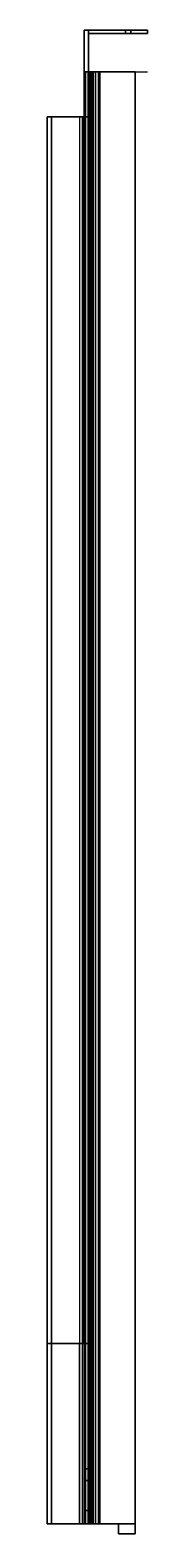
# Model space of a CAD drawing. Header units: millimetres. Extents: x -11 to 19, y -450 to 0.
import ezdxf

# ---------------------------------------------------------------- set-up
doc = ezdxf.new("R2010")
doc.units = ezdxf.units.MM
doc.layers.add('ACESSORIOS', color=1, linetype='Continuous')

msp = doc.modelspace()

# ---------------------------------------------------------------- linework, layer by layer
at = {"layer": 'ACESSORIOS'}
for p, q in [((1.3, 0, 87.8), (1.3, -26, 87.8)), ((1.3, 0, 87.8), (1.3, 0, 85)), ((1.3, -1, 85), (1.3, 0, 85)), ((1.3, -1, 85), (1.3, -1, 1.3)), ((1.3, -1, 1.3), (1.3, -12.5, 1.3)), ((1.3, -12.5, 1.3), (0, -12.5, 1.3)), ((4.3, -12.5, 1.3), (2.8, -12.5, 0.43)), ((2.8, -12.5, 0.43), (4.3, -12.5, 1.3)), ((3.45, -12.5, -0.69), (4.65, -12.5)), ((4.3, -12.5, 1.3), (4.3, -447, 1.3)), ((15.3, -12.5, 1.3), (4.3, -12.5, 1.3)), ((15.3, -12.5, 1.3), (4.3, -12.5, 1.3)), ((4.65, -12.5), (15.3, -12.5)), ((4.65, -12.5), (4.65, -447)), ((4.65, -12.5), (15.3, -12.5)), ((15.3, -12.5, 1.3), (15.3, -450, 1.3)), ((15.3, -12.5), (15.3, -450)), ((15.3, -12.5), (15.3, -12.5, 1.3)), ((1.3, -26, 78.3), (1.3, -393, 78.3)), ((1.3, -26, 87.8), (1.3, -26, 78.3)), ((1.3, -34, 60.5), (1.3, -394, 60.5)), ((1.3, -34, 24.5), (1.3, -394, 24.5)), ((1.3, -393, 78.3), (1.3, -447, 81.37)), ((1.3, -430.5, 27), (1.3, -443, 27)), ((1.3, -430.5, 32.94), (1.3, -430.5, 27)), ((1.3, -434, 39), (1.3, -430.5, 32.94)), ((1.3, -430.5, 1.3), (1.3, -443, 1.3)), ((1.3, -434, 57.5), (1.3, -434, 39)), ((1.3, -447, 57.5), (1.3, -434, 57.5)), ((1.3, -443, 31.5), (1.3, -447, 31.5)), ((1.3, -443, 27), (1.3, -443, 31.5)), ((1.3, -443, 1.3), (1.3, -447, 1.3)), ((0, -447, 1.3), (0, -447, 31.5)), ((0, -447, 31.5), (1.3, -447, 31.5)), ((1.3, -447, 31.5), (1.3, -447, 1.3)), ((1.3, -447, 81.37), (1.3, -447, 57.5)), ((1.3, -447, 31.5), (1.3, -447, 1.3)), ((2.8, -447, 0.43), (4.3, -447, 1.3)), ((2.8, -447, 0.43), (4.3, -447, 1.3)), ((4.65, -447), (3.45, -447, -0.69)), ((3.45, -447, -0.69), (4.65, -447)), ((4.3, -447, 1.3), (10.3, -447, 1.3)), ((10.3, -447), (4.65, -447)), ((10.3, -447, 1.3), (10.3, -450, 1.3)), ((10.3, -450), (10.3, -447)), ((10.3, -450, 1.3), (15.3, -450, 1.3)), ((15.3, -450), (10.3, -450)), ((15.3, -450), (15.3, -447))]:
    msp.add_line(p, q, dxfattribs=at)
at = {"layer": 'ACESSORIOS', "extrusion": (0, -1, 0)}
for p, q in [((15.3, -12.5), (19, -12.5)), ((3.55, -447, 0.87), (2.8, -447, 0.43)), ((4.3, -447, 1.3), (3.55, -447, 0.87))]:
    msp.add_line(p, q, dxfattribs=at)
at = {"layer": 'ACESSORIOS', "extrusion": (-1, 0, 0)}
for points, knots in [([(1.3, -34, 48.5), (1.3, -33.38, 48.84), (1.3, -32.77, 49.19), (1.3, -31.59, 49.96), (1.3, -31.01, 50.38), (1.3, -30.19, 51.08), (1.3, -29.93, 51.34), (1.3, -29.43, 51.87), (1.3, -29.2, 52.15), (1.3, -28.8, 52.76), (1.3, -28.63, 53.08), (1.3, -28.46, 53.6), (1.3, -28.41, 53.78), (1.3, -28.34, 54.14), (1.3, -28.33, 54.32), (1.3, -28.33, 54.5)], [0.035681408, 0.035681408, 0.035681408, 0.035681408, 0.037802221, 0.037802221, 0.039923033, 0.039923033, 0.040983439, 0.040983439, 0.042043845, 0.042043845, 0.043104252, 0.043104252, 0.043634455, 0.043634455, 0.044164658, 0.044164658, 0.044164658, 0.044164658]), ([(1.3, -28.33, 54.5), (1.3, -28.33, 54.68), (1.3, -28.34, 54.86), (1.3, -28.41, 55.22), (1.3, -28.45, 55.39), (1.3, -28.57, 55.74), (1.3, -28.64, 55.9), (1.3, -28.81, 56.23), (1.3, -28.9, 56.38), (1.3, -29.19, 56.83), (1.3, -29.42, 57.11), (1.3, -29.91, 57.65), (1.3, -30.17, 57.89), (1.3, -30.98, 58.6), (1.3, -31.55, 59.01), (1.3, -32.75, 59.8), (1.3, -33.37, 60.16), (1.3, -34, 60.5)], [0.044164658, 0.044164658, 0.044164658, 0.044164658, 0.04468949, 0.04468949, 0.045214321, 0.045214321, 0.045739153, 0.045739153, 0.046263985, 0.046263985, 0.047313648, 0.047313648, 0.048363312, 0.048363312, 0.050462639, 0.050462639, 0.052561966, 0.052561966, 0.052561966, 0.052561966]), ([(1.3, -34, 24.5), (1.3, -33.38, 24.84), (1.3, -32.76, 25.2), (1.3, -31.56, 25.98), (1.3, -30.98, 26.4), (1.3, -30.17, 27.11), (1.3, -29.91, 27.35), (1.3, -29.43, 27.87), (1.3, -29.2, 28.16), (1.3, -28.8, 28.77), (1.3, -28.63, 29.09), (1.3, -28.45, 29.6), (1.3, -28.41, 29.78), (1.3, -28.34, 30.14), (1.3, -28.33, 30.32), (1.3, -28.33, 30.5)], [0.014987921, 0.014987921, 0.014987921, 0.014987921, 0.017107577, 0.017107577, 0.019227233, 0.019227233, 0.020287061, 0.020287061, 0.021346889, 0.021346889, 0.022406717, 0.022406717, 0.02293663, 0.02293663, 0.023466544, 0.023466544, 0.023466544, 0.023466544]), ([(1.3, -28.33, 30.5), (1.3, -28.33, 30.68), (1.3, -28.35, 30.86), (1.3, -28.41, 31.22), (1.3, -28.45, 31.39), (1.3, -28.57, 31.74), (1.3, -28.64, 31.9), (1.3, -28.8, 32.22), (1.3, -28.9, 32.38), (1.3, -29.19, 32.83), (1.3, -29.42, 33.11), (1.3, -29.91, 33.64), (1.3, -30.16, 33.89), (1.3, -30.97, 34.59), (1.3, -31.56, 35.02), (1.3, -32.76, 35.8), (1.3, -33.38, 36.16), (1.3, -34, 36.5)], [0.023466544, 0.023466544, 0.023466544, 0.023466544, 0.023993303, 0.023993303, 0.024520061, 0.024520061, 0.025046819, 0.025046819, 0.025573577, 0.025573577, 0.026627094, 0.026627094, 0.02768061, 0.02768061, 0.029787643, 0.029787643, 0.031894676, 0.031894676, 0.031894676, 0.031894676]), ([(1.3, -34, 36.5), (1.3, -33.37, 36.84), (1.3, -32.75, 37.21), (1.3, -31.55, 37.99), (1.3, -30.97, 38.41), (1.3, -30.16, 39.12), (1.3, -29.9, 39.37), (1.3, -29.41, 39.9), (1.3, -29.18, 40.18), (1.3, -28.79, 40.78), (1.3, -28.63, 41.1), (1.3, -28.45, 41.61), (1.3, -28.41, 41.79), (1.3, -28.34, 42.14), (1.3, -28.33, 42.32), (1.3, -28.33, 42.5)], [0.023531632, 0.023531632, 0.023531632, 0.023531632, 0.025654749, 0.025654749, 0.027777866, 0.027777866, 0.028839424, 0.028839424, 0.029900982, 0.029900982, 0.030962541, 0.030962541, 0.03149332, 0.03149332, 0.032024099, 0.032024099, 0.032024099, 0.032024099]), ([(1.3, -28.33, 42.5), (1.3, -28.33, 42.68), (1.3, -28.34, 42.86), (1.3, -28.41, 43.22), (1.3, -28.45, 43.39), (1.3, -28.57, 43.74), (1.3, -28.64, 43.9), (1.3, -28.81, 44.23), (1.3, -28.9, 44.38), (1.3, -29.19, 44.83), (1.3, -29.42, 45.11), (1.3, -29.91, 45.65), (1.3, -30.17, 45.89), (1.3, -30.98, 46.6), (1.3, -31.55, 47.01), (1.3, -32.75, 47.8), (1.3, -33.37, 48.16), (1.3, -34, 48.5)], [0.032024099, 0.032024099, 0.032024099, 0.032024099, 0.032556, 0.032556, 0.033087902, 0.033087902, 0.033619804, 0.033619804, 0.034151705, 0.034151705, 0.035215509, 0.035215509, 0.036279312, 0.036279312, 0.038406919, 0.038406919, 0.040534525, 0.040534525, 0.040534525, 0.040534525])]:
    msp.add_open_spline(points, degree=3, knots=knots, dxfattribs=at)
at = {"layer": 'ACESSORIOS', "extrusion": (1, 0, 0)}
for points, knots in [([(1.3, -394, 60.5), (1.3, -394.63, 60.16), (1.3, -395.24, 59.8), (1.3, -396.44, 59.01), (1.3, -397.03, 58.59), (1.3, -397.84, 57.88), (1.3, -398.1, 57.63), (1.3, -398.59, 57.1), (1.3, -398.82, 56.82), (1.3, -399.21, 56.21), (1.3, -399.38, 55.89), (1.3, -399.55, 55.37), (1.3, -399.6, 55.2), (1.3, -399.66, 54.84), (1.3, -399.67, 54.66), (1.3, -399.67, 54.11), (1.3, -399.6, 53.76), (1.3, -399.36, 53.07), (1.3, -399.19, 52.75), (1.3, -398.89, 52.3), (1.3, -398.78, 52.15), (1.3, -398.56, 51.87), (1.3, -398.44, 51.73), (1.3, -398.08, 51.34), (1.3, -397.82, 51.1), (1.3, -397.02, 50.4), (1.3, -396.44, 49.98), (1.3, -395.24, 49.2), (1.3, -394.62, 48.84), (1.3, -394, 48.5)], [0.00765786, 0.00765786, 0.00765786, 0.00765786, 0.00979461, 0.00979461, 0.01193137, 0.01193137, 0.01299974, 0.01299974, 0.01406812, 0.01406812, 0.0151365, 0.0151365, 0.01567069, 0.01567069, 0.01620487, 0.01620487, 0.01727325, 0.01727325, 0.01834163, 0.01834163, 0.01887582, 0.01887582, 0.01941, 0.01941, 0.02047838, 0.02047838, 0.02261514, 0.02261514, 0.02475189, 0.02475189, 0.02475189, 0.02475189]), ([(1.3, -394, 48.5), (1.3, -394.63, 48.16), (1.3, -395.25, 47.8), (1.3, -396.44, 47.02), (1.3, -397.02, 46.6), (1.3, -397.83, 45.9), (1.3, -398.09, 45.65), (1.3, -398.58, 45.12), (1.3, -398.8, 44.84), (1.3, -399.1, 44.39), (1.3, -399.19, 44.23), (1.3, -399.35, 43.91), (1.3, -399.43, 43.74), (1.3, -399.54, 43.4), (1.3, -399.59, 43.23), (1.3, -399.65, 42.87), (1.3, -399.67, 42.69), (1.3, -399.67, 42.33), (1.3, -399.66, 42.15), (1.3, -399.6, 41.79), (1.3, -399.55, 41.62), (1.3, -399.38, 41.11), (1.3, -399.21, 40.79), (1.3, -398.82, 40.18), (1.3, -398.59, 39.9), (1.3, -398.11, 39.37), (1.3, -397.84, 39.12), (1.3, -397.03, 38.41), (1.3, -396.45, 37.99), (1.3, -395.25, 37.21), (1.3, -394.63, 36.84), (1.3, -394, 36.5)], [0.01662562, 0.01662562, 0.01662562, 0.01662562, 0.01875112, 0.01875112, 0.02087662, 0.02087662, 0.02193937, 0.02193937, 0.02300212, 0.02300212, 0.02353349, 0.02353349, 0.02406487, 0.02406487, 0.02459624, 0.02459624, 0.02512762, 0.02512762, 0.02565899, 0.02565899, 0.02619037, 0.02619037, 0.02725312, 0.02725312, 0.02831587, 0.02831587, 0.02937862, 0.02937862, 0.03150412, 0.03150412, 0.03362962, 0.03362962, 0.03362962, 0.03362962]), ([(1.3, -394, 36.5), (1.3, -394.63, 36.16), (1.3, -395.24, 35.8), (1.3, -396.45, 35.01), (1.3, -397.03, 34.59), (1.3, -397.85, 33.88), (1.3, -398.11, 33.63), (1.3, -398.59, 33.1), (1.3, -398.82, 32.81), (1.3, -399.12, 32.36), (1.3, -399.21, 32.21), (1.3, -399.37, 31.88), (1.3, -399.44, 31.71), (1.3, -399.55, 31.37), (1.3, -399.6, 31.19), (1.3, -399.66, 30.84), (1.3, -399.67, 30.66), (1.3, -399.67, 30.29), (1.3, -399.65, 30.11), (1.3, -399.59, 29.76), (1.3, -399.54, 29.58), (1.3, -399.36, 29.07), (1.3, -399.19, 28.75), (1.3, -398.79, 28.14), (1.3, -398.56, 27.86), (1.3, -398.08, 27.34), (1.3, -397.82, 27.1), (1.3, -397.01, 26.4), (1.3, -396.43, 25.98), (1.3, -395.24, 25.2), (1.3, -394.62, 24.84), (1.3, -394, 24.5)], [0.00827672, 0.00827672, 0.00827672, 0.00827672, 0.01041392, 0.01041392, 0.01255113, 0.01255113, 0.01361974, 0.01361974, 0.01468834, 0.01468834, 0.01522264, 0.01522264, 0.01575695, 0.01575695, 0.01629125, 0.01629125, 0.01682555, 0.01682555, 0.01735985, 0.01735985, 0.01789415, 0.01789415, 0.01896276, 0.01896276, 0.02003136, 0.02003136, 0.02109997, 0.02109997, 0.02323718, 0.02323718, 0.02537439, 0.02537439, 0.02537439, 0.02537439])]:
    msp.add_open_spline(points, degree=3, knots=knots, dxfattribs=at)
at = {"layer": 'ACESSORIOS'}
for points in [[(1.3, 0, 87.8), (1.3, 0, 1.3), (0, 0, 1.3), (0, 0, 87.8)], [(1.3, 0, 1.3), (1.3, -26, 1.3), (0, -26, 1.3), (0, 0, 1.3)], [(0, 0, 87.8), (0, 0, 1.3), (0, 0, 87.8)], [(0, 0, 1.3), (0, -26, 1.3), (0, -26, 87.8), (0, 0, 87.8)], [(0, 0, 87.8), (0, 0, 87.8), (1.3, 0, 87.8)], [(0, 0, 87.8), (0, -26, 87.8), (1.3, -26, 87.8), (1.3, 0, 87.8)], [(14, 0, 85), (14, -1, 85), (1.3, -1, 85), (1.3, 0, 85)], [(1.3, -26, 87.8), (1.3, -26, 1.3), (1.3, 0, 1.3), (1.3, 0, 87.8)], [(1.3, -26, 1.3), (1.3, -26, 1.3), (1.3, -26, 1.3), (1.3, 0, 1.3)], [(14, 0, 85), (12.35, 0, 1.3), (1.3, 0, 1.3), (1.3, 0, 85)], [(12.35, 0, 1.3), (12.35, -1, 1.3), (1.3, -1, 1.3), (1.3, 0, 1.3)], [(1.3, 0, 85.02), (1.3, 0, 1.3), (1.3, 0, 85.02)], [(1.3, 0, 1.3), (1.3, -1, 1.3), (1.3, -1, 85), (1.3, 0, 85)], [(12.35, -1, 1.3), (12.35, -1, 1.3), (12.35, -1, 1.3), (12.35, 0, 1.3)], [(12.35, 0, 1.3), (19, 0, 10.8), (19, 0, 80), (14, 0, 85)], [(12.35, 0, 1.3), (12.35, -1, 1.3), (19, -1, 10.8), (19, 0, 10.8)], [(19, 0, 80), (19, -1, 80), (14, -1, 85), (14, 0, 85)], [(19, 0, 80), (19, -1, 80), (19, -1, 10.8), (19, 0, 10.8)], [(1.3, -1, 85), (1.3, -1, 1.3), (12.35, -1, 1.3), (14, -1, 85)], [(1.3, -1, 1.3), (1.3, -1, 1.3), (12.35, -1, 1.3)], [(12.35, -1, 1.3), (19, -1, 10.8), (19, -1, 80), (14, -1, 85)], [(4.3, -447, 1.3), (2.8, -447, 0.43), (2.8, -12.5, 0.43), (4.3, -12.5, 1.3)], [(4.65, -12.5), (4.3, -12.5, 1.3), (2.8, -12.5, 0.43), (3.45, -12.5, -0.69)], [(4.65, -447), (3.45, -447, -0.69), (3.45, -12.5, -0.69), (4.65, -12.5)], [(15.3, -447, 1.3), (4.3, -447, 1.3), (4.3, -12.5, 1.3), (15.3, -12.5, 1.3)], [(15.3, -12.5), (4.65, -12.5), (4.3, -12.5, 1.3), (15.3, -12.5, 1.3)], [(15.3, -12.5), (15.3, -447), (4.65, -447), (4.65, -12.5)], [(15.3, -12.5, 1.3), (15.3, -12.5), (15.3, -450), (15.3, -450, 1.3)], [(-0.5, -393, 85), (-11.1, -393, 85), (-11.1, -26, 85), (-0.5, -26, 85)], [(-11.1, -393, 81), (-11.1, -393, 85), (-11.1, -26, 85), (-11.1, -26, 81)], [(-9.8, -26, 81), (-11.1, -26, 81), (-11.1, -393, 81), (-9.8, -393, 81)], [(-1.49, -26, 83.7), (-0.5, -26, 85), (-11.1, -26, 85), (-9.8, -26, 83.7)], [(-11.1, -26, 85), (-9.8, -26, 83.7), (-9.8, -26, 81), (-11.1, -26, 81)], [(-1.49, -393, 83.7), (-9.8, -393, 83.7), (-9.8, -26, 83.7), (-1.49, -26, 83.7)], [(-9.8, -26, 83.7), (-9.8, -26, 81), (-9.8, -393, 81), (-9.8, -393, 83.7)], [(0, -26, 78.13), (-1.49, -26, 83.7), (-1.49, -393, 83.7), (0, -393, 78.13)], [(1.3, -26, 78.3), (0, -26, 78.13), (-1.49, -26, 83.7), (-0.5, -26, 85)], [(-0.5, -26, 85), (1.3, -26, 78.3), (1.3, -393, 78.3), (-0.5, -393, 85)], [(0, -26, 87.8), (0, -26, 1.3), (1.3, -26, 1.3), (1.3, -26, 87.8)], [(0, -26, 1.3), (0, -26, 1.3), (1.3, -26, 1.3)], [(1.3, -393, 78.3), (0, -393, 78.13), (0, -26, 78.13), (1.3, -26, 78.3)], [(0, -26, 1.3), (0, -26, 78.3), (0, -393, 78.13), (0, -393, 1.3)], [(1.3, -26, 1.3), (1.3, -26, 78.3), (1.3, -393, 78.3), (1.3, -393, 1.3)], [(-0.5, -393, 85), (-11.1, -393, 85), (-11.1, -447, 88.07), (-0.5, -447, 88.07)], [(-9.8, -447, 84.07), (-9.8, -393, 81), (-11.1, -393, 81), (-11.1, -447, 84.07)], [(-11.1, -447, 84.07), (-11.1, -447, 88.07), (-11.1, -393, 85), (-11.1, -393, 81)], [(-1.49, -447, 86.77), (-9.8, -447, 86.77), (-9.8, -393, 83.7), (-1.49, -393, 83.7)], [(-9.8, -393, 83.7), (-9.8, -393, 81), (-9.8, -447, 84.07), (-9.8, -447, 86.77)], [(0, -393, 78.13), (0, -447, 81.2), (-1.49, -447, 86.77), (-1.49, -393, 83.7)], [(1.3, -447, 81.37), (-0.5, -447, 88.07), (-0.5, -393, 85), (1.3, -393, 78.3)], [(0, -393, 78.13), (0, -447, 81.2), (0, -447, 57.5), (0, -393, 57.5)], [(0, -434, 39), (0, -434, 57.5), (0, -393, 57.5), (0, -393, 39.71)], [(0, -393, 27), (0, -393, 1.3), (0, -393, 27)], [(0, -393, 27), (0, -393, 1.3), (0, -393, 27)], [(0, -393, 1.3), (0, -443, 1.3), (0, -443, 27), (0, -393, 27)], [(0, -393, 32.94), (0, -393, 27), (0, -393, 32.94)], [(0, -393, 27), (0, -430.5, 27), (0, -430.5, 32.94), (0, -393, 32.94)], [(0, -393, 39.71), (0, -393, 32.94), (0, -430.5, 32.94), (0, -434, 39)], [(1.3, -393, 78.3), (1.3, -447, 81.37), (1.3, -447, 57.5), (1.3, -393, 57.5)], [(1.3, -434, 39), (1.3, -434, 57.5), (1.3, -393, 57.5), (1.3, -393, 39.8)], [(1.3, -430.5, 1.3), (1.3, -430.5, 1.3), (1.3, -430.5, 1.3), (1.3, -393, 1.3)], [(1.3, -443, 27), (1.3, -443, 1.3), (1.3, -393, 1.3), (1.3, -393, 27)], [(1.3, -443, 1.3), (1.3, -443, 1.3), (1.3, -443, 1.3), (1.3, -393, 1.3)], [(1.3, -393, 39.8), (1.3, -434, 39), (1.3, -430.5, 32.94), (1.3, -393, 32.94)], [(1.3, -430.5, 32.94), (1.3, -430.5, 27), (1.3, -393, 27), (1.3, -393, 32.94)], [(1.3, -430.5, 27), (1.3, -430.5, 27), (1.3, -430.5, 27), (1.3, -393, 27)], [(0, -430.5, 27), (0, -430.5, 27), (1.3, -430.5, 27)], [(0, -430.5, 27), (0, -443, 27), (1.3, -443, 27), (1.3, -430.5, 27)], [(1.3, -430.5, 27), (0, -430.5, 27), (0, -430.5, 32.94), (1.3, -430.5, 32.94)], [(0, -430.5, 32.94), (1.3, -430.5, 32.94), (1.3, -434, 39), (0, -434, 39)], [(1.3, -430.5, 27), (1.3, -443, 27), (0, -443, 27), (0, -430.5, 27)], [(0, -430.5, 32.94), (0, -430.5, 27), (1.3, -430.5, 27), (1.3, -430.5, 32.94)], [(1.3, -443, 1.3), (1.3, -443, 1.3), (1.3, -443, 1.3), (1.3, -430.5, 1.3)], [(1.3, -434, 39), (0, -434, 39), (0, -434, 57.5), (1.3, -434, 57.5)], [(0, -434, 57.5), (1.3, -434, 57.5), (1.3, -447, 57.5), (0, -447, 57.5)], [(0, -443, 31.5), (0, -443, 1.3), (0, -443, 31.5)], [(0, -443, 1.3), (0, -447, 1.3), (0, -447, 31.5), (0, -443, 31.5)], [(0, -443, 31.5), (0, -443, 31.5), (1.3, -443, 31.5)], [(0, -443, 31.5), (0, -447, 31.5), (1.3, -447, 31.5), (1.3, -443, 31.5)], [(1.3, -443, 31.5), (1.3, -443, 27), (0, -443, 27), (0, -443, 31.5)], [(1.3, -447, 31.5), (1.3, -447, 1.3), (1.3, -443, 1.3), (1.3, -443, 31.5)], [(1.3, -447, 1.3), (1.3, -447, 1.3), (1.3, -447, 1.3), (1.3, -443, 1.3)], [(-0.5, -447, 88.07), (-1.49, -447, 86.77), (-9.8, -447, 86.77), (-11.1, -447, 88.07)], [(-9.8, -447, 86.77), (-11.1, -447, 88.07), (-11.1, -447, 84.07), (-9.8, -447, 84.07)], [(0, -447, 81.2), (1.3, -447, 81.37), (-0.5, -447, 88.07), (-1.49, -447, 86.77)], [(0, -447, 31.5), (0, -447, 1.3), (1.3, -447, 1.3), (1.3, -447, 31.5)], [(0, -447, 1.3), (0, -447, 1.3), (1.3, -447, 1.3)], [(1.3, -447, 57.5), (0, -447, 57.5), (0, -447, 81.2), (1.3, -447, 81.37)], [(0, -447, 57.5), (0, -447, 57.5), (1.3, -447, 57.5)], [(4.3, -447, 1.3), (4.65, -447), (3.45, -447, -0.69), (2.8, -447, 0.43)], [(10.3, -447, 1.3), (10.3, -447), (4.65, -447), (4.3, -447, 1.3)], [(15.3, -447), (15.3, -450), (10.3, -450), (10.3, -447)], [(10.3, -447, 1.3), (10.3, -447), (10.3, -447, 1.3)], [(10.3, -447), (10.3, -450), (10.3, -450, 1.3), (10.3, -447, 1.3)], [(10.3, -447, 1.3), (10.3, -447, 1.3), (15.3, -447, 1.3)], [(10.3, -447, 1.3), (10.3, -450, 1.3), (15.3, -450, 1.3), (15.3, -447, 1.3)], [(10.3, -450, 1.3), (10.3, -450), (15.3, -450), (15.3, -450, 1.3)], [(10.3, -450), (10.3, -450), (15.3, -450)], [(15.3, -450), (15.3, -450), (15.3, -450), (15.3, -447)]]:
    msp.add_3dface(points, dxfattribs=at)

# ---------------------------------------------------------------- meshes
mesh = msp.add_polymesh((2, 5), dxfattribs=at)
for k, corner in enumerate([(1.3, -12.5, 1.3), (1.43, -12.5, 0.8), (1.8, -12.5, 0.43), (2.3, -12.5, 0.3), (2.8, -12.5, 0.43), (0, -12.5, 1.3), (0.31, -12.5, 0.15), (1.15, -12.5, -0.69), (2.3, -12.5, -1), (3.45, -12.5, -0.69)]):
    mesh.set_mesh_vertex(divmod(k, 5), corner)
mesh = msp.add_polymesh((2, 5), dxfattribs=at)
for k, corner in enumerate([(3.45, -12.5, -0.69), (2.3, -12.5, -1), (1.15, -12.5, -0.69), (0.31, -12.5, 0.15), (0, -12.5, 1.3), (3.45, -447, -0.69), (2.3, -447, -1), (1.15, -447, -0.69), (0.31, -447, 0.15), (0, -447, 1.3)]):
    mesh.set_mesh_vertex(divmod(k, 5), corner)
mesh = msp.add_polymesh((2, 5), dxfattribs=at)
for k, corner in enumerate([(1.3, -12.5, 1.3), (1.43, -12.5, 0.8), (1.8, -12.5, 0.43), (2.3, -12.5, 0.3), (2.8, -12.5, 0.43), (1.3, -447, 1.3), (1.43, -447, 0.8), (1.8, -447, 0.43), (2.3, -447, 0.3), (2.8, -447, 0.43)]):
    mesh.set_mesh_vertex(divmod(k, 5), corner)
mesh = msp.add_polymesh((2, 5), dxfattribs=at)
for k, corner in enumerate([(2.8, -447, 0.43), (2.3, -447, 0.3), (1.8, -447, 0.43), (1.43, -447, 0.8), (1.3, -447, 1.3), (3.45, -447, -0.69), (2.3, -447, -1), (1.15, -447, -0.69), (0.31, -447, 0.15), (0, -447, 1.3)]):
    mesh.set_mesh_vertex(divmod(k, 5), corner)

doc.saveas('drawing.dxf')
